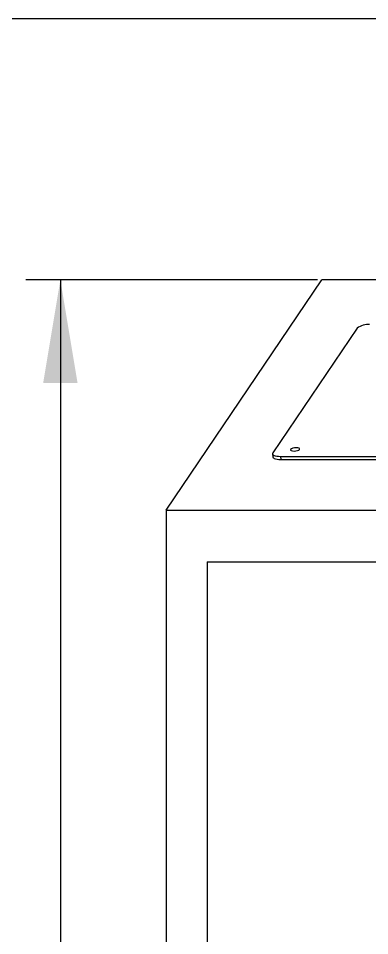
# Model space of a CAD drawing. Header units: millimetres. Extents: x 8533 to 164433, y 5768 to 115327.
# Drawn here: x 30570 to 31705, y 105529 to 108498 of the extents above; entities that cross this region are included whole.
import ezdxf

# ---------------------------------------------------------------- set-up
doc = ezdxf.new("R2010")
doc.units = ezdxf.units.MM
doc.header["$LTSCALE"] = 250
doc.layers.add('02_G-ENP_내부선', color=4, linetype='Continuous')

msp = doc.modelspace()

# ---------------------------------------------------------------- linework, layer by layer
at = {"color": 7, "linetype": 'Continuous', "lineweight": 25}
for p, q in [((31665.5, 107495.5, -0.3), (31392.2, 107091.4, -0.3)), ((31391.3, 107088.5, -0.3), (31392.2, 107078.4, -0.3)), ((31416.9, 107080.1, -0.3), (34651.6, 107080.1, -0.3)), ((31416.9, 107080.1, -0.3), (31417.8, 107070.1, -0.3)), ((31417.8, 107070.1, -0.3), (34652.4, 107070.1, -0.3)), ((31180.1, 106739.1, -0.3), (34657.4, 106739.1, -0.3))]:
    msp.add_line(p, q, dxfattribs=at)
at = {"color": 7, "linetype": 'Continuous', "lineweight": 25, "elevation": -0.3}
for points in [[(31047.1, 106906.4), (31550.7, 107651.1)], [(35296.5, 107651.1), (31550.7, 107651.1)], [(31479, 107102.6), (31479.2, 107104.5), (31477.2, 107106.2), (31473.2, 107107.3), (31467.9, 107107.6), (31462.1, 107107.3), (31456.6, 107106.2), (31452.3, 107104.5), (31449.9, 107102.6), (31449.7, 107100.7), (31451.8, 107099), (31455.7, 107097.9), (31461.1, 107097.5), (31466.9, 107097.9), (31472.4, 107099), (31476.6, 107100.7), (31479, 107102.6)], [(31392.2, 107091.4), (31391.3, 107089.2), (31391.7, 107087.1), (31393.4, 107085.1), (31396.3, 107083.4), (31400.3, 107082), (31405.1, 107081), (31410.8, 107080.4), (31416.9, 107080.1)], [(31392.2, 107078.4), (31392.6, 107077), (31394.3, 107075.1), (31397.2, 107073.4), (31401.1, 107072), (31406, 107070.9), (31411.6, 107070.3), (31417.8, 107070.1)], [(31047.1, 106906.4), (34792.8, 106906.4)], [(31047.1, 106906.4), (31047.1, 101274.7)], [(31047.1, 106906.4), (34792.8, 106906.4)], [(31180.1, 106739.1), (31180.1, 101442.6)]]:
    msp.add_lwpolyline(points, dxfattribs=at)
at = {"color": 7, "linetype": 'Continuous', "lineweight": 25}
msp.add_arc((31700.1, 107449.1, -0.3), 57.8, 84.6736, 126.7248, dxfattribs=at)
at = {"layer": '02_G-ENP_내부선'}
msp.add_line((27107.5, 108498, -0.4), (31855.8, 108498, -0.4), dxfattribs=at)
at = {"layer": '02_G-ENP_내부선', "color": 4}
for p, q in [((31536.8, 107651.1, -0.4), (30594.4, 107651.1, -0.4)), ((30705.5, 107651.1, -0.4), (30705.5, 100405.9, -0.4))]:
    msp.add_line(p, q, dxfattribs=at)
at = {"layer": '02_G-ENP_내부선', "color": 4, "ltscale": 3}
msp.add_solid([(30761.1, 107317.7, -0.4), (30650, 107317.7, -0.4), (30705.5, 107651.1, -0.4)], dxfattribs=at)

doc.saveas('drawing.dxf')
